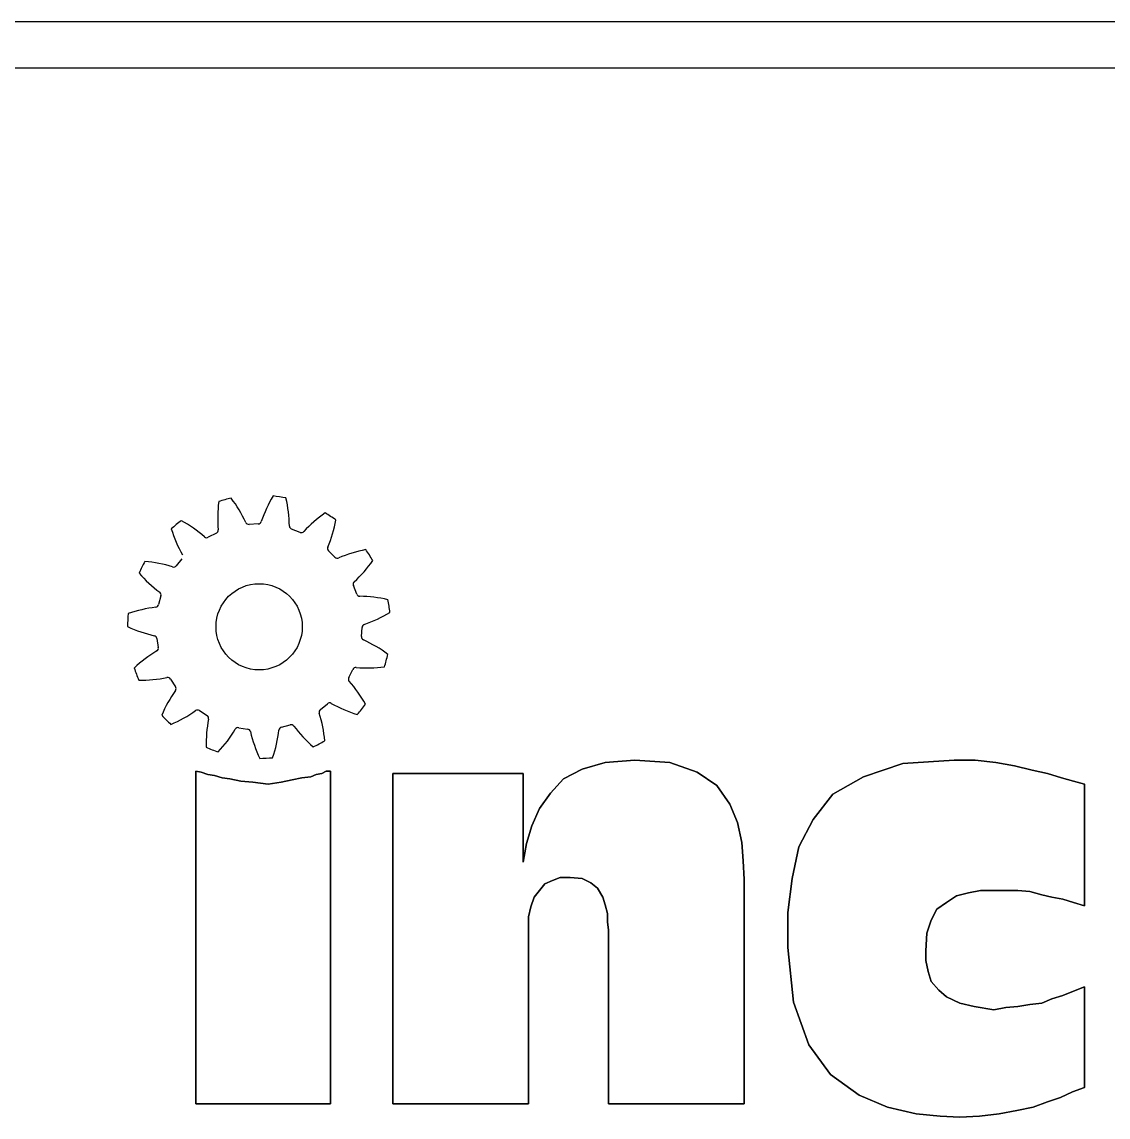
# Model space of a CAD drawing. Header units: inches. Extents: x 0.2 to 21.8, y 0.2 to 16.8.
# Drawn here: x 19.325 to 20.223, y 2.367 to 3.273 of the extents above; entities that cross this region are included whole.
import ezdxf

# ---------------------------------------------------------------- set-up
doc = ezdxf.new("R2010")
doc.units = ezdxf.units.IN
doc.header["$MEASUREMENT"] = 0
doc.layers.add('TITLEBLOCK', color=250, linetype='Continuous')

msp = doc.modelspace()

# ---------------------------------------------------------------- linework, layer by layer
at = {"layer": 'TITLEBLOCK'}
for p, q in [((21.43017, 3.2727), (10.97215, 3.2727)), ((21.43017, 3.23445), (17.60367, 3.23445)), ((19.8315, 2.6624), (19.80707, 2.66059)), ((19.86045, 2.66059), (19.8315, 2.6624)), ((20.0957, 2.6624), (20.05318, 2.65968)), ((20.1129, 2.6624), (20.0957, 2.6624)), ((20.13009, 2.66059), (20.1129, 2.6624)), ((19.4732, 2.65244), (19.46867, 2.65335)), ((19.46867, 2.65335), (19.46867, 2.37829)), ((19.47863, 2.65063), (19.4732, 2.65244)), ((19.57635, 2.65335), (19.57273, 2.65154)), ((19.57996, 2.65335), (19.57635, 2.65335)), ((19.57996, 2.37829), (19.57996, 2.65335)), ((19.78807, 2.65516), (19.77269, 2.64702)), ((19.80707, 2.66059), (19.78807, 2.65516)), ((19.88307, 2.65244), (19.86045, 2.66059)), ((19.89936, 2.64159), (19.88307, 2.65244)), ((20.05318, 2.65968), (20.02061, 2.64882)), ((20.14547, 2.65787), (20.13009, 2.66059)), ((20.15995, 2.65425), (20.14547, 2.65787)), ((20.17261, 2.65154), (20.15995, 2.65425)), ((19.48406, 2.64973), (19.47863, 2.65063)), ((19.49039, 2.64792), (19.48406, 2.64973)), ((19.49672, 2.64702), (19.49039, 2.64792)), ((19.50577, 2.64521), (19.49672, 2.64702)), ((19.51572, 2.6443), (19.50577, 2.64521)), ((19.52839, 2.64249), (19.51572, 2.6443)), ((19.53925, 2.6443), (19.52839, 2.64249)), ((19.5483, 2.64611), (19.53925, 2.6443)), ((19.55644, 2.64792), (19.5483, 2.64611)), ((19.56368, 2.64882), (19.55644, 2.64792)), ((19.5682, 2.65063), (19.56368, 2.64882)), ((19.57273, 2.65154), (19.5682, 2.65063)), ((19.73921, 2.65154), (19.63154, 2.65154)), ((19.63154, 2.65154), (19.63154, 2.37829)), ((19.73921, 2.57825), (19.73921, 2.65154)), ((19.77269, 2.64702), (19.76183, 2.63525)), ((20.02061, 2.64882), (19.99527, 2.63435)), ((20.18438, 2.64792), (20.17261, 2.65154)), ((20.19433, 2.64521), (20.18438, 2.64792)), ((20.20338, 2.64249), (20.19433, 2.64521)), ((19.76183, 2.63525), (19.75278, 2.62259)), ((19.91022, 2.6262), (19.89936, 2.64159)), ((19.99527, 2.63435), (19.97898, 2.61354)), ((20.20338, 2.54206), (20.20338, 2.64249)), ((19.91655, 2.61082), (19.91022, 2.6262)), ((19.75278, 2.62259), (19.74645, 2.60811)), ((19.74645, 2.60811), (19.74193, 2.59363)), ((19.92017, 2.59454), (19.91655, 2.61082)), ((19.97898, 2.61354), (19.96722, 2.59092)), ((19.74193, 2.59363), (19.73921, 2.57825)), ((19.92108, 2.57915), (19.92017, 2.59454)), ((19.96722, 2.59092), (19.96179, 2.56468)), ((19.92198, 2.56377), (19.92108, 2.57915)), ((19.75731, 2.56015), (19.76364, 2.56287)), ((19.76364, 2.56287), (19.76997, 2.56558)), ((19.76997, 2.56558), (19.77812, 2.56558)), ((19.77812, 2.56558), (19.78807, 2.56468)), ((19.78807, 2.56468), (19.79531, 2.56106)), ((19.92198, 2.37829), (19.92198, 2.56377)), ((19.96179, 2.56468), (19.95817, 2.53663)), ((19.74826, 2.5493), (19.75278, 2.55472)), ((19.75278, 2.55472), (19.75731, 2.56015)), ((19.79531, 2.56106), (19.80074, 2.55653)), ((19.80074, 2.55653), (19.80526, 2.5493)), ((20.09751, 2.5502), (20.10747, 2.55292)), ((20.10747, 2.55292), (20.11742, 2.55472)), ((20.11742, 2.55472), (20.12828, 2.55472)), ((20.12828, 2.55472), (20.13823, 2.55472)), ((20.13823, 2.55472), (20.14818, 2.55472)), ((20.14818, 2.55472), (20.15814, 2.55382)), ((20.15814, 2.55382), (20.16809, 2.55111)), ((19.74554, 2.54115), (19.74826, 2.5493)), ((19.80526, 2.5493), (19.80707, 2.54296)), ((20.08123, 2.53934), (20.08937, 2.54477)), ((20.08937, 2.54477), (20.09751, 2.5502)), ((20.16809, 2.55111), (20.17623, 2.5493)), ((20.17623, 2.5493), (20.18528, 2.54749)), ((20.18528, 2.54749), (20.19433, 2.54477)), ((20.19433, 2.54477), (20.20338, 2.54206)), ((19.74373, 2.53301), (19.74554, 2.54115)), ((19.80707, 2.54296), (19.80888, 2.53572)), ((19.80888, 2.53572), (19.80888, 2.52849)), ((19.95817, 2.53663), (19.95817, 2.50768)), ((20.0767, 2.5303), (20.08123, 2.53934)), ((19.74373, 2.52215), (19.74373, 2.53301)), ((19.80888, 2.52849), (19.80979, 2.52215)), ((20.07308, 2.51944), (20.0767, 2.5303)), ((19.74373, 2.37829), (19.74373, 2.52215)), ((19.80979, 2.52215), (19.80979, 2.37829)), ((20.07218, 2.50496), (20.07308, 2.51944)), ((19.95817, 2.50768), (19.9627, 2.46243)), ((20.07218, 2.49682), (20.07218, 2.50496)), ((20.07399, 2.48777), (20.07218, 2.49682)), ((20.0767, 2.47963), (20.07399, 2.48777)), ((20.08304, 2.47239), (20.0767, 2.47963)), ((20.08937, 2.46696), (20.08304, 2.47239)), ((20.19433, 2.47148), (20.18528, 2.46786)), ((20.20338, 2.4751), (20.19433, 2.47148)), ((20.20338, 2.39186), (20.20338, 2.4751)), ((19.9627, 2.46243), (19.97537, 2.42715)), ((20.10023, 2.46153), (20.08937, 2.46696)), ((20.17623, 2.46515), (20.16809, 2.46153)), ((20.18528, 2.46786), (20.17623, 2.46515)), ((20.11199, 2.45882), (20.10023, 2.46153)), ((20.12828, 2.4561), (20.11199, 2.45882)), ((20.13823, 2.45791), (20.12828, 2.4561)), ((20.14818, 2.45882), (20.13823, 2.45791)), ((20.15814, 2.46063), (20.14818, 2.45882)), ((20.16809, 2.46153), (20.15814, 2.46063)), ((19.97537, 2.42715), (19.99346, 2.40272)), ((19.99346, 2.40272), (20.01699, 2.38553)), ((20.19342, 2.38824), (20.20338, 2.39186)), ((20.01699, 2.38553), (20.04051, 2.37557)), ((20.17261, 2.3801), (20.18347, 2.38372)), ((20.18347, 2.38372), (20.19342, 2.38824)), ((19.46867, 2.37829), (19.57996, 2.37829)), ((19.63154, 2.37829), (19.74373, 2.37829)), ((19.80979, 2.37829), (19.92198, 2.37829)), ((20.04051, 2.37557), (20.06404, 2.37014)), ((20.1328, 2.37014), (20.14728, 2.37286)), ((20.14728, 2.37286), (20.16085, 2.37557)), ((20.16085, 2.37557), (20.17261, 2.3801)), ((20.06404, 2.37014), (20.08394, 2.36833)), ((20.08394, 2.36833), (20.10023, 2.36743)), ((20.10023, 2.36743), (20.11652, 2.36833)), ((20.11652, 2.36833), (20.1328, 2.37014))]:
    msp.add_line(p, q, dxfattribs=at)
at = {"layer": 'TITLEBLOCK', "color": 176}
for p, q in [((19.52018, 2.85777), (19.51274, 2.85737)), ((19.55485, 2.85076), (19.5479, 2.85342)), ((19.48565, 2.85008), (19.47902, 2.84669)), ((19.58368, 2.83025), (19.5784, 2.83551)), ((19.45724, 2.829), (19.45256, 2.82321)), ((19.60167, 2.79979), (19.59899, 2.80674)), ((19.43986, 2.7982), (19.43794, 2.791)), ((19.60571, 2.76465), (19.60609, 2.77209)), ((19.43651, 2.76298), (19.43768, 2.75562)), ((19.59511, 2.7309), (19.59848, 2.73754)), ((19.44777, 2.72945), (19.45183, 2.7232)), ((19.5717, 2.70438), (19.57748, 2.70907)), ((19.4717, 2.70339), (19.47795, 2.69934)), ((19.50415, 2.68932), (19.51151, 2.68817)), ((19.53953, 2.68967), (19.54672, 2.69161)), ((19.80707, 2.66059), (19.8315, 2.6624)), ((19.80707, 2.66059), (19.8315, 2.6624)), ((19.8315, 2.6624), (19.86045, 2.66059)), ((19.8315, 2.6624), (19.86045, 2.66059)), ((20.05318, 2.65968), (20.0957, 2.6624)), ((20.05318, 2.65968), (20.0957, 2.6624)), ((20.0957, 2.6624), (20.1129, 2.6624)), ((20.0957, 2.6624), (20.1129, 2.6624)), ((20.1129, 2.6624), (20.13009, 2.66059)), ((20.1129, 2.6624), (20.13009, 2.66059)), ((19.46867, 2.37829), (19.46867, 2.65335)), ((19.46867, 2.65335), (19.4732, 2.65244)), ((19.46867, 2.37829), (19.46867, 2.65335)), ((19.46867, 2.65335), (19.4732, 2.65244)), ((19.4732, 2.65244), (19.47863, 2.65063)), ((19.4732, 2.65244), (19.47863, 2.65063)), ((19.57273, 2.65154), (19.57635, 2.65335)), ((19.57273, 2.65154), (19.57635, 2.65335)), ((19.57635, 2.65335), (19.57996, 2.65335)), ((19.57635, 2.65335), (19.57996, 2.65335)), ((19.57996, 2.65335), (19.57996, 2.37829)), ((19.57996, 2.65335), (19.57996, 2.37829)), ((19.77269, 2.64702), (19.78807, 2.65516)), ((19.77269, 2.64702), (19.78807, 2.65516)), ((19.78807, 2.65516), (19.80707, 2.66059)), ((19.78807, 2.65516), (19.80707, 2.66059)), ((19.86045, 2.66059), (19.88307, 2.65244)), ((19.86045, 2.66059), (19.88307, 2.65244)), ((19.88307, 2.65244), (19.89936, 2.64159)), ((19.88307, 2.65244), (19.89936, 2.64159)), ((20.02061, 2.64882), (20.05318, 2.65968)), ((20.02061, 2.64882), (20.05318, 2.65968)), ((20.13009, 2.66059), (20.14547, 2.65787)), ((20.13009, 2.66059), (20.14547, 2.65787)), ((20.14547, 2.65787), (20.15995, 2.65425)), ((20.14547, 2.65787), (20.15995, 2.65425)), ((20.15995, 2.65425), (20.17261, 2.65154)), ((20.15995, 2.65425), (20.17261, 2.65154)), ((19.47863, 2.65063), (19.48406, 2.64973)), ((19.47863, 2.65063), (19.48406, 2.64973)), ((19.48406, 2.64973), (19.49039, 2.64792)), ((19.48406, 2.64973), (19.49039, 2.64792)), ((19.49039, 2.64792), (19.49672, 2.64702)), ((19.49039, 2.64792), (19.49672, 2.64702)), ((19.49672, 2.64702), (19.50577, 2.64521)), ((19.49672, 2.64702), (19.50577, 2.64521)), ((19.50577, 2.64521), (19.51572, 2.6443)), ((19.50577, 2.64521), (19.51572, 2.6443)), ((19.51572, 2.6443), (19.52839, 2.64249)), ((19.51572, 2.6443), (19.52839, 2.64249)), ((19.52839, 2.64249), (19.53925, 2.6443)), ((19.52839, 2.64249), (19.53925, 2.6443)), ((19.53925, 2.6443), (19.5483, 2.64611)), ((19.53925, 2.6443), (19.5483, 2.64611)), ((19.5483, 2.64611), (19.55644, 2.64792)), ((19.5483, 2.64611), (19.55644, 2.64792)), ((19.55644, 2.64792), (19.56368, 2.64882)), ((19.55644, 2.64792), (19.56368, 2.64882)), ((19.56368, 2.64882), (19.5682, 2.65063)), ((19.56368, 2.64882), (19.5682, 2.65063)), ((19.5682, 2.65063), (19.57273, 2.65154)), ((19.5682, 2.65063), (19.57273, 2.65154)), ((19.63154, 2.37829), (19.63154, 2.65154)), ((19.63154, 2.65154), (19.73921, 2.65154)), ((19.63154, 2.37829), (19.63154, 2.65154)), ((19.63154, 2.65154), (19.73921, 2.65154)), ((19.73921, 2.65154), (19.73921, 2.57825)), ((19.73921, 2.65154), (19.73921, 2.57825)), ((19.76183, 2.63525), (19.77269, 2.64702)), ((19.76183, 2.63525), (19.77269, 2.64702)), ((19.99527, 2.63435), (20.02061, 2.64882)), ((19.99527, 2.63435), (20.02061, 2.64882)), ((20.17261, 2.65154), (20.18438, 2.64792)), ((20.17261, 2.65154), (20.18438, 2.64792)), ((20.18438, 2.64792), (20.19433, 2.64521)), ((20.18438, 2.64792), (20.19433, 2.64521)), ((20.19433, 2.64521), (20.20338, 2.64249)), ((20.19433, 2.64521), (20.20338, 2.64249)), ((19.75278, 2.62259), (19.76183, 2.63525)), ((19.75278, 2.62259), (19.76183, 2.63525)), ((19.89936, 2.64159), (19.91022, 2.6262)), ((19.89936, 2.64159), (19.91022, 2.6262)), ((19.97898, 2.61354), (19.99527, 2.63435)), ((19.97898, 2.61354), (19.99527, 2.63435)), ((20.20338, 2.64249), (20.20338, 2.54206)), ((20.20338, 2.64249), (20.20338, 2.54206)), ((19.91022, 2.6262), (19.91655, 2.61082)), ((19.91022, 2.6262), (19.91655, 2.61082)), ((19.74645, 2.60811), (19.75278, 2.62259)), ((19.74645, 2.60811), (19.75278, 2.62259)), ((19.74193, 2.59363), (19.74645, 2.60811)), ((19.74193, 2.59363), (19.74645, 2.60811)), ((19.91655, 2.61082), (19.92017, 2.59454)), ((19.91655, 2.61082), (19.92017, 2.59454)), ((19.96722, 2.59092), (19.97898, 2.61354)), ((19.96722, 2.59092), (19.97898, 2.61354)), ((19.73921, 2.57825), (19.74193, 2.59363)), ((19.73921, 2.57825), (19.74193, 2.59363)), ((19.92017, 2.59454), (19.92108, 2.57915)), ((19.92017, 2.59454), (19.92108, 2.57915)), ((19.96179, 2.56468), (19.96722, 2.59092)), ((19.96179, 2.56468), (19.96722, 2.59092)), ((19.92108, 2.57915), (19.92198, 2.56377)), ((19.92108, 2.57915), (19.92198, 2.56377)), ((19.76364, 2.56287), (19.75731, 2.56015)), ((19.76364, 2.56287), (19.75731, 2.56015)), ((19.76997, 2.56558), (19.76364, 2.56287)), ((19.76997, 2.56558), (19.76364, 2.56287)), ((19.77812, 2.56558), (19.76997, 2.56558)), ((19.77812, 2.56558), (19.76997, 2.56558)), ((19.78807, 2.56468), (19.77812, 2.56558)), ((19.78807, 2.56468), (19.77812, 2.56558)), ((19.79531, 2.56106), (19.78807, 2.56468)), ((19.79531, 2.56106), (19.78807, 2.56468)), ((19.92198, 2.56377), (19.92198, 2.37829)), ((19.92198, 2.56377), (19.92198, 2.37829)), ((19.95817, 2.53663), (19.96179, 2.56468)), ((19.95817, 2.53663), (19.96179, 2.56468)), ((19.75278, 2.55472), (19.74826, 2.5493)), ((19.75278, 2.55472), (19.74826, 2.5493)), ((19.75731, 2.56015), (19.75278, 2.55472)), ((19.75731, 2.56015), (19.75278, 2.55472)), ((19.80074, 2.55653), (19.79531, 2.56106)), ((19.80074, 2.55653), (19.79531, 2.56106)), ((19.80526, 2.5493), (19.80074, 2.55653)), ((19.80526, 2.5493), (19.80074, 2.55653)), ((20.10747, 2.55292), (20.09751, 2.5502)), ((20.10747, 2.55292), (20.09751, 2.5502)), ((20.11742, 2.55472), (20.10747, 2.55292)), ((20.11742, 2.55472), (20.10747, 2.55292)), ((20.12828, 2.55472), (20.11742, 2.55472)), ((20.12828, 2.55472), (20.11742, 2.55472)), ((20.13823, 2.55472), (20.12828, 2.55472)), ((20.13823, 2.55472), (20.12828, 2.55472)), ((20.14818, 2.55472), (20.13823, 2.55472)), ((20.14818, 2.55472), (20.13823, 2.55472)), ((20.15814, 2.55382), (20.14818, 2.55472)), ((20.15814, 2.55382), (20.14818, 2.55472)), ((20.16809, 2.55111), (20.15814, 2.55382)), ((20.16809, 2.55111), (20.15814, 2.55382)), ((19.74826, 2.5493), (19.74554, 2.54115)), ((19.74826, 2.5493), (19.74554, 2.54115)), ((19.80707, 2.54296), (19.80526, 2.5493)), ((19.80707, 2.54296), (19.80526, 2.5493)), ((20.08937, 2.54477), (20.08123, 2.53934)), ((20.08937, 2.54477), (20.08123, 2.53934)), ((20.09751, 2.5502), (20.08937, 2.54477)), ((20.09751, 2.5502), (20.08937, 2.54477)), ((20.17623, 2.5493), (20.16809, 2.55111)), ((20.17623, 2.5493), (20.16809, 2.55111)), ((20.18528, 2.54749), (20.17623, 2.5493)), ((20.18528, 2.54749), (20.17623, 2.5493)), ((20.19433, 2.54477), (20.18528, 2.54749)), ((20.19433, 2.54477), (20.18528, 2.54749)), ((20.20338, 2.54206), (20.19433, 2.54477)), ((20.20338, 2.54206), (20.19433, 2.54477)), ((19.74554, 2.54115), (19.74373, 2.53301)), ((19.74554, 2.54115), (19.74373, 2.53301)), ((19.80888, 2.53572), (19.80707, 2.54296)), ((19.80888, 2.53572), (19.80707, 2.54296)), ((19.80888, 2.52849), (19.80888, 2.53572)), ((19.80888, 2.52849), (19.80888, 2.53572)), ((19.95817, 2.50768), (19.95817, 2.53663)), ((19.95817, 2.50768), (19.95817, 2.53663)), ((20.08123, 2.53934), (20.0767, 2.5303)), ((20.08123, 2.53934), (20.0767, 2.5303)), ((19.74373, 2.53301), (19.74373, 2.52215)), ((19.74373, 2.53301), (19.74373, 2.52215)), ((19.80979, 2.52215), (19.80888, 2.52849)), ((19.80979, 2.52215), (19.80888, 2.52849)), ((20.0767, 2.5303), (20.07308, 2.51944)), ((20.0767, 2.5303), (20.07308, 2.51944)), ((19.74373, 2.52215), (19.74373, 2.37829)), ((19.74373, 2.52215), (19.74373, 2.37829)), ((19.80979, 2.37829), (19.80979, 2.52215)), ((19.80979, 2.37829), (19.80979, 2.52215)), ((20.07308, 2.51944), (20.07218, 2.50496)), ((20.07308, 2.51944), (20.07218, 2.50496)), ((19.9627, 2.46243), (19.95817, 2.50768)), ((19.9627, 2.46243), (19.95817, 2.50768)), ((20.07218, 2.50496), (20.07218, 2.49682)), ((20.07218, 2.50496), (20.07218, 2.49682)), ((20.07218, 2.49682), (20.07399, 2.48777)), ((20.07218, 2.49682), (20.07399, 2.48777)), ((20.07399, 2.48777), (20.0767, 2.47963)), ((20.07399, 2.48777), (20.0767, 2.47963)), ((20.0767, 2.47963), (20.08304, 2.47239)), ((20.0767, 2.47963), (20.08304, 2.47239)), ((20.08304, 2.47239), (20.08937, 2.46696)), ((20.08304, 2.47239), (20.08937, 2.46696)), ((20.18528, 2.46786), (20.19433, 2.47148)), ((20.18528, 2.46786), (20.19433, 2.47148)), ((20.19433, 2.47148), (20.20338, 2.4751)), ((20.19433, 2.47148), (20.20338, 2.4751)), ((20.20338, 2.4751), (20.20338, 2.39186)), ((20.20338, 2.4751), (20.20338, 2.39186)), ((19.97537, 2.42715), (19.9627, 2.46243)), ((19.97537, 2.42715), (19.9627, 2.46243)), ((20.08937, 2.46696), (20.10023, 2.46153)), ((20.08937, 2.46696), (20.10023, 2.46153)), ((20.16809, 2.46153), (20.17623, 2.46515)), ((20.16809, 2.46153), (20.17623, 2.46515)), ((20.17623, 2.46515), (20.18528, 2.46786)), ((20.17623, 2.46515), (20.18528, 2.46786)), ((20.10023, 2.46153), (20.11199, 2.45882)), ((20.10023, 2.46153), (20.11199, 2.45882)), ((20.11199, 2.45882), (20.12828, 2.4561)), ((20.11199, 2.45882), (20.12828, 2.4561)), ((20.12828, 2.4561), (20.13823, 2.45791)), ((20.12828, 2.4561), (20.13823, 2.45791)), ((20.13823, 2.45791), (20.14818, 2.45882)), ((20.13823, 2.45791), (20.14818, 2.45882)), ((20.14818, 2.45882), (20.15814, 2.46063)), ((20.14818, 2.45882), (20.15814, 2.46063)), ((20.15814, 2.46063), (20.16809, 2.46153)), ((20.15814, 2.46063), (20.16809, 2.46153)), ((19.99346, 2.40272), (19.97537, 2.42715)), ((19.99346, 2.40272), (19.97537, 2.42715)), ((20.01699, 2.38553), (19.99346, 2.40272)), ((20.01699, 2.38553), (19.99346, 2.40272)), ((20.20338, 2.39186), (20.19342, 2.38824)), ((20.20338, 2.39186), (20.19342, 2.38824)), ((20.04051, 2.37557), (20.01699, 2.38553)), ((20.04051, 2.37557), (20.01699, 2.38553)), ((20.18347, 2.38372), (20.17261, 2.3801)), ((20.18347, 2.38372), (20.17261, 2.3801)), ((20.19342, 2.38824), (20.18347, 2.38372)), ((20.19342, 2.38824), (20.18347, 2.38372)), ((19.57996, 2.37829), (19.46867, 2.37829)), ((19.57996, 2.37829), (19.46867, 2.37829)), ((19.74373, 2.37829), (19.63154, 2.37829)), ((19.74373, 2.37829), (19.63154, 2.37829)), ((19.92198, 2.37829), (19.80979, 2.37829)), ((19.92198, 2.37829), (19.80979, 2.37829)), ((20.06404, 2.37014), (20.04051, 2.37557)), ((20.06404, 2.37014), (20.04051, 2.37557)), ((20.14728, 2.37286), (20.1328, 2.37014)), ((20.14728, 2.37286), (20.1328, 2.37014)), ((20.16085, 2.37557), (20.14728, 2.37286)), ((20.16085, 2.37557), (20.14728, 2.37286)), ((20.17261, 2.3801), (20.16085, 2.37557)), ((20.17261, 2.3801), (20.16085, 2.37557)), ((20.08394, 2.36833), (20.06404, 2.37014)), ((20.08394, 2.36833), (20.06404, 2.37014)), ((20.10023, 2.36743), (20.08394, 2.36833)), ((20.10023, 2.36743), (20.08394, 2.36833)), ((20.11652, 2.36833), (20.10023, 2.36743)), ((20.11652, 2.36833), (20.10023, 2.36743)), ((20.1328, 2.37014), (20.11652, 2.36833)), ((20.1328, 2.37014), (20.11652, 2.36833))]:
    msp.add_line(p, q, dxfattribs=at)
at = {"layer": 'TITLEBLOCK', "color": 176, "linetype": 'Continuous'}
msp.add_circle((19.52102, 2.77271), 0.03564, dxfattribs=at)
at = {"layer": 'TITLEBLOCK', "color": 176}
for centre, radius, start, end in [((19.52102, 2.77271), 0.10876, 102.25247, 107.89646), ((19.41282, 2.81421), 0.10696, 24.7334, 37.27005), ((19.62415, 2.82556), 0.10696, 148.87888, 161.41553), ((19.52102, 2.77271), 0.10876, 78.25247, 83.89646), ((19.43906, 2.85463), 0.10696, 0.7334, 13.27005), ((19.59373, 2.86294), 0.10696, 172.87888, 185.41553), ((19.63673, 2.77905), 0.10696, 124.87888, 137.41553), ((19.52102, 2.77271), 0.10876, 54.25247, 59.89646), ((19.47947, 2.88088), 0.10696, 336.7334, 349.27005), ((19.52102, 2.77271), 0.10876, 126.25247, 131.89646), ((19.55074, 2.88471), 0.10696, 196.87888, 209.41553), ((19.4053, 2.76662), 0.10696, 48.7334, 61.27005), ((19.48451, 2.85258), 0.00276, 294.56471, 5.41553), ((19.51247, 2.86012), 0.00276, 204.7334, 275.58422), ((19.52015, 2.86053), 0.00276, 270.56471, 341.41553), ((19.54877, 2.85604), 0.00276, 180.7334, 251.58422), ((19.47766, 2.84908), 0.00276, 228.7334, 299.58422), ((19.55595, 2.85329), 0.00276, 246.56471, 317.41553), ((19.58026, 2.83755), 0.00276, 156.7334, 227.58422), ((19.62931, 2.73144), 0.10696, 100.87888, 113.41553), ((19.52102, 2.77271), 0.10876, 30.25247, 35.89646), ((19.52102, 2.77271), 0.10876, 150.25247, 155.89646), ((19.41778, 2.72007), 0.10696, 72.7334, 85.27005), ((19.58571, 2.83211), 0.00276, 222.56471, 293.41553), ((19.52706, 2.88843), 0.10696, 312.7334, 325.27005), ((19.50262, 2.88712), 0.10696, 220.87888, 233.41553), ((19.45034, 2.82484), 0.00276, 252.7334, 323.58422), ((19.60151, 2.80785), 0.00276, 132.7334, 203.58422), ((19.43723, 2.79902), 0.00276, 342.56471, 53.41553), ((19.60428, 2.80067), 0.00276, 198.56471, 269.41553), ((19.60316, 2.69096), 0.10696, 76.87888, 89.41553), ((19.44811, 2.68263), 0.10696, 96.7334, 109.27005), ((19.43525, 2.79159), 0.00276, 276.7334, 347.58422), ((19.52102, 2.77271), 0.10876, 6.25247, 11.89646), ((19.52102, 2.77271), 0.10876, 174.25247, 179.89646), ((19.57361, 2.87597), 0.10696, 288.7334, 301.27005), ((19.45767, 2.86974), 0.10696, 244.87888, 257.41553), ((19.60885, 2.77207), 0.00276, 108.7334, 179.58422), ((19.43377, 2.76266), 0.00276, 6.56471, 77.41553), ((19.60845, 2.76439), 0.00276, 174.56471, 245.41553), ((19.56281, 2.66462), 0.10696, 52.87888, 65.41553), ((19.49105, 2.66076), 0.10696, 120.7334, 133.27005), ((19.43498, 2.75507), 0.00276, 300.7334, 11.58422), ((19.52102, 2.77271), 0.10876, 342.25247, 347.89646), ((19.52102, 2.77271), 0.10876, 198.25247, 203.89646), ((19.60099, 2.7364), 0.00276, 84.7334, 155.58422), ((19.61106, 2.84565), 0.10696, 264.7334, 277.27005), ((19.42368, 2.83559), 0.10696, 268.87888, 281.41553), ((19.4454, 2.72804), 0.00276, 30.56471, 101.41553), ((19.59751, 2.72954), 0.00276, 150.56471, 221.41553), ((19.51523, 2.65697), 0.10696, 28.87888, 41.41553), ((19.53917, 2.65825), 0.10696, 144.7334, 157.27005), ((19.44959, 2.7216), 0.00276, 324.7334, 35.58422), ((19.57931, 2.70701), 0.00276, 60.7334, 131.58422), ((19.63295, 2.80272), 0.10696, 240.7334, 253.27005), ((19.52102, 2.77271), 0.10876, 318.25247, 323.89646), ((19.52102, 2.77271), 0.10876, 222.25247, 227.89646), ((19.40652, 2.79056), 0.10696, 292.87888, 305.41553), ((19.4701, 2.70115), 0.00276, 54.56471, 125.41553), ((19.47656, 2.69696), 0.00276, 348.7334, 59.58422), ((19.57334, 2.70216), 0.00276, 126.56471, 197.41553), ((19.46866, 2.66933), 0.10696, 4.87888, 17.41553), ((19.58416, 2.67553), 0.10696, 168.7334, 181.27005), ((19.50361, 2.68662), 0.00276, 78.56471, 149.41553), ((19.54013, 2.68698), 0.00276, 102.56471, 173.41553), ((19.54755, 2.68898), 0.00276, 36.7334, 107.58422), ((19.63548, 2.7546), 0.10696, 216.7334, 229.27005), ((19.40916, 2.74244), 0.10696, 316.87888, 329.41553), ((19.51121, 2.68543), 0.00276, 12.7334, 83.58422), ((19.61822, 2.70961), 0.10696, 192.7334, 205.27005), ((19.43114, 2.69956), 0.10696, 340.87888, 353.41553), ((19.52102, 2.77271), 0.10876, 246.25247, 251.89646), ((19.52102, 2.77271), 0.10876, 294.25247, 299.89646), ((19.52102, 2.77271), 0.10876, 270.25247, 275.89646)]:
    msp.add_arc(centre, radius, start, end, dxfattribs=at)

doc.saveas('drawing.dxf')
